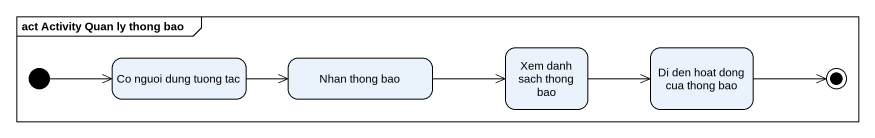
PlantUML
@startuml
mainframe act Activity Quan ly thong bao
hide empty description
state "Co nguoi dung tuong tac" as Co_nguoi_dung_tuong_tac
state "Nhan thong bao" as Nhan_thong_bao
state "Xem danh sach thong bao" as Xem_danh_sach_thong_bao
state "Di den hoat dong cua thong bao" as Di_den_hoat_dong_cua_thong
[*] -right-> Co_nguoi_dung_tuong_tac
Co_nguoi_dung_tuong_tac -right-> Nhan_thong_bao
Nhan_thong_bao -right-> Xem_danh_sach_thong_bao
Xem_danh_sach_thong_bao -right-> Di_den_hoat_dong_cua_thong
Di_den_hoat_dong_cua_thong -right-> [*]
@enduml
